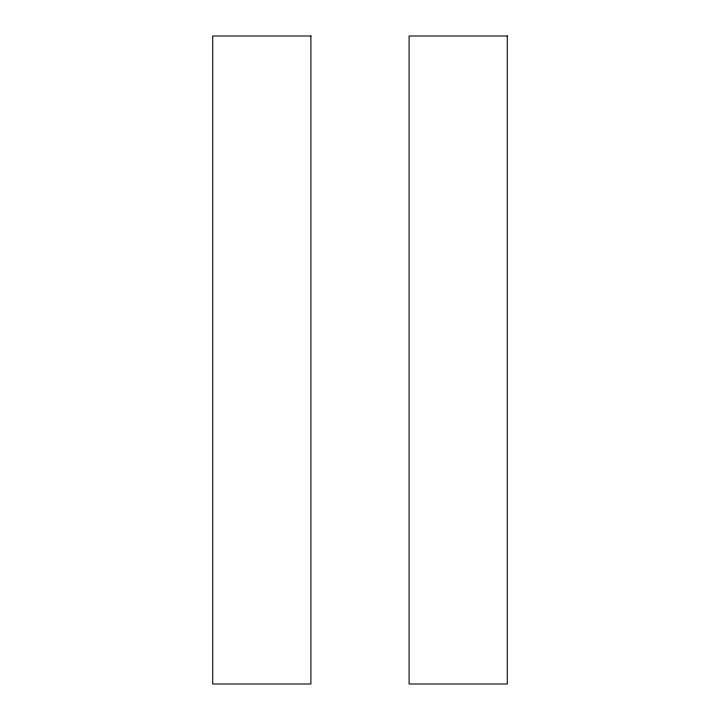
<?xml version="1.0" encoding="UTF-8"?>
<svg xmlns="http://www.w3.org/2000/svg" width="720" height="720" viewBox="0 0 720 720"><rect width="100%" height="100%" fill="white"/><g stroke="black" fill="none" stroke-linecap="round" stroke-linejoin="round"><path stroke-width="1.08" d="M310.905 36L212.724 36L212.724 684L310.905 684L310.905 36M507.276 36L409.095 36L409.095 684L507.276 684L507.276 36"/></g></svg>
